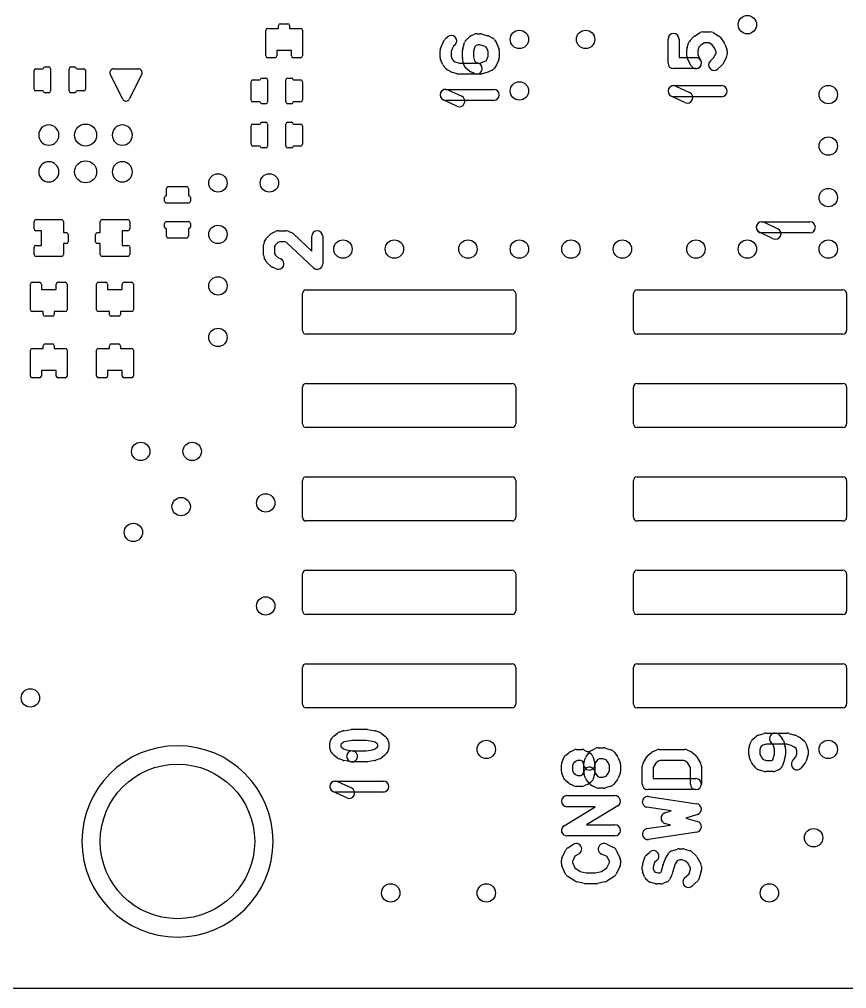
# Model space of a CAD drawing. Extents: x 0 to 45, y 0 to 50.
# Drawn here: x 22.95 to 34.2, y 0 to 13.17 of the extents above; entities that cross this region are included whole.
import ezdxf

# ---------------------------------------------------------------- set-up
doc = ezdxf.new("R2010")
doc.units = 0
for name, color, linetype in [('HOLE_1-6', 7, 'CONTINUOUS'), ('OUTLINE', 7, 'CONTINUOUS'), ('Resist-A', 7, 'CONTINUOUS'), ('Symbol-A', 7, 'CONTINUOUS')]:
    doc.layers.add(name, color=color, linetype=linetype)

msp = doc.modelspace()

# ---------------------------------------------------------------- linework, layer by layer
at = {"layer": 'HOLE_1-6'}
for centre, radius in [((32.85, 13.1), 0.125), ((29.75, 12.9), 0.125), ((30.65, 12.9), 0.125), ((29.75, 12.2), 0.125), ((33.95, 12.15), 0.125), ((33.95, 11.45), 0.125), ((25.65, 10.95), 0.125), ((26.35, 10.95), 0.125), ((33.95, 10.75), 0.125), ((25.65, 10.25), 0.125), ((27.35, 10.05), 0.125), ((28.05, 10.05), 0.125), ((29.05, 10.05), 0.125), ((29.75, 10.05), 0.125), ((30.45, 10.05), 0.125), ((31.15, 10.05), 0.125), ((32.15, 10.05), 0.125), ((32.85, 10.05), 0.125), ((33.95, 10.05), 0.125), ((25.65, 9.55), 0.125), ((25.65, 8.85), 0.125), ((24.6, 7.3), 0.125), ((25.3, 7.3), 0.125), ((26.3, 6.6), 0.125), ((25.15, 6.55), 0.125), ((24.5, 6.2), 0.125), ((26.3, 5.2), 0.125), ((23.1, 3.95), 0.125), ((29.3, 3.25), 0.125), ((33.95, 3.25), 0.125), ((25.1, 2), 1.05), ((33.75, 2.05), 0.125), ((28, 1.3), 0.125), ((29.3, 1.3), 0.125), ((33.15, 1.3), 0.125)]:
    msp.add_circle(centre, radius, dxfattribs=at)
at = {"layer": 'OUTLINE'}
msp.add_line((44, 0), (1, 0), dxfattribs=at)
at = {"layer": 'Resist-A'}
for p, q in [((26.325, 13.05), (26.475, 13.05)), ((26.475, 13.05), (26.475, 13.0875)), ((26.5, 13.1125), (26.6, 13.1125)), ((26.625, 13.0875), (26.625, 13.05)), ((26.625, 13.05), (26.775, 13.05)), ((26.3, 12.675), (26.3, 13.025)), ((26.8, 13.025), (26.8, 12.675)), ((26.425, 12.65), (26.325, 12.65)), ((26.65, 12.75), (26.45, 12.75)), ((26.45, 12.75), (26.45, 12.675)), ((26.65, 12.675), (26.65, 12.75)), ((26.775, 12.65), (26.675, 12.65)), ((23.3, 12.525), (23.35, 12.525)), ((23.65, 12.525), (23.7, 12.525)), ((23.15, 12.225), (23.15, 12.475)), ((23.175, 12.5), (23.275, 12.5)), ((23.375, 12.5), (23.375, 12.2)), ((23.625, 12.2), (23.625, 12.5)), ((23.725, 12.5), (23.825, 12.5)), ((23.85, 12.475), (23.85, 12.225)), ((26.1, 12.075), (26.1, 12.325)), ((26.125, 12.35), (26.225, 12.35)), ((26.25, 12.375), (26.3, 12.375)), ((26.325, 12.35), (26.325, 12.05)), ((26.575, 12.05), (26.575, 12.35)), ((26.6, 12.375), (26.65, 12.375)), ((26.675, 12.35), (26.775, 12.35)), ((26.8, 12.325), (26.8, 12.075)), ((23.275, 12.2), (23.175, 12.2)), ((23.35, 12.175), (23.3, 12.175)), ((23.7, 12.175), (23.65, 12.175)), ((23.825, 12.2), (23.725, 12.2)), ((26.225, 12.05), (26.125, 12.05)), ((26.3, 12.025), (26.25, 12.025)), ((26.65, 12.025), (26.6, 12.025)), ((26.775, 12.05), (26.675, 12.05)), ((26.1, 11.475), (26.1, 11.725)), ((26.125, 11.75), (26.225, 11.75)), ((26.25, 11.775), (26.3, 11.775)), ((26.325, 11.75), (26.325, 11.45)), ((26.575, 11.45), (26.575, 11.75)), ((26.6, 11.775), (26.65, 11.775)), ((26.675, 11.75), (26.775, 11.75)), ((26.8, 11.725), (26.8, 11.475)), ((26.225, 11.45), (26.125, 11.45)), ((26.3, 11.425), (26.25, 11.425)), ((26.65, 11.425), (26.6, 11.425)), ((26.775, 11.45), (26.675, 11.45)), ((24.95, 10.775), (24.95, 10.875)), ((24.975, 10.9), (25.225, 10.9)), ((25.25, 10.875), (25.25, 10.775)), ((24.925, 10.7), (24.925, 10.75)), ((25.25, 10.675), (24.95, 10.675)), ((25.275, 10.75), (25.275, 10.7)), ((23.15, 10.325), (23.15, 10.425)), ((23.175, 10.45), (23.525, 10.45)), ((23.55, 10.425), (23.55, 10.275)), ((24.05, 10.275), (24.05, 10.425)), ((24.075, 10.45), (24.425, 10.45)), ((24.45, 10.425), (24.45, 10.325)), ((24.95, 10.425), (25.25, 10.425)), ((23.25, 10.3), (23.175, 10.3)), ((23.25, 10.1), (23.25, 10.3)), ((23.55, 10.275), (23.5875, 10.275)), ((24.0125, 10.275), (24.05, 10.275)), ((24.425, 10.3), (24.35, 10.3)), ((24.35, 10.3), (24.35, 10.1)), ((24.925, 10.35), (24.925, 10.4)), ((24.95, 10.225), (24.95, 10.325)), ((25.25, 10.325), (25.25, 10.225)), ((25.275, 10.4), (25.275, 10.35)), ((23.6125, 10.25), (23.6125, 10.15)), ((23.9875, 10.15), (23.9875, 10.25)), ((25.225, 10.2), (24.975, 10.2)), ((23.15, 9.975), (23.15, 10.075)), ((23.175, 10.1), (23.25, 10.1)), ((23.5875, 10.125), (23.55, 10.125)), ((23.55, 10.125), (23.55, 9.975)), ((24.05, 10.125), (24.0125, 10.125)), ((24.05, 9.975), (24.05, 10.125)), ((24.35, 10.1), (24.425, 10.1)), ((24.45, 10.075), (24.45, 9.975)), ((23.525, 9.95), (23.175, 9.95)), ((24.425, 9.95), (24.075, 9.95)), ((23.1, 9.225), (23.1, 9.575)), ((23.125, 9.6), (23.225, 9.6)), ((23.25, 9.575), (23.25, 9.5)), ((23.25, 9.5), (23.45, 9.5)), ((23.45, 9.5), (23.45, 9.575)), ((23.475, 9.6), (23.575, 9.6)), ((23.6, 9.575), (23.6, 9.225)), ((24, 9.225), (24, 9.575)), ((24.025, 9.6), (24.125, 9.6)), ((24.15, 9.575), (24.15, 9.5)), ((24.15, 9.5), (24.35, 9.5)), ((24.35, 9.5), (24.35, 9.575)), ((24.375, 9.6), (24.475, 9.6)), ((24.5, 9.575), (24.5, 9.225)), ((26.85, 9.495), (29.65, 9.495)), ((31.35, 9.495), (34.15, 9.495)), ((26.8, 8.945), (26.8, 9.445)), ((29.7, 9.445), (29.7, 8.945)), ((31.3, 8.945), (31.3, 9.445)), ((34.2, 9.445), (34.2, 8.945)), ((23.275, 9.2), (23.125, 9.2)), ((23.275, 9.1625), (23.275, 9.2)), ((23.4, 9.1375), (23.3, 9.1375)), ((23.575, 9.2), (23.425, 9.2)), ((23.425, 9.2), (23.425, 9.1625)), ((24.175, 9.2), (24.025, 9.2)), ((24.175, 9.1625), (24.175, 9.2)), ((24.3, 9.1375), (24.2, 9.1375)), ((24.475, 9.2), (24.325, 9.2)), ((24.325, 9.2), (24.325, 9.1625)), ((29.65, 8.895), (26.85, 8.895)), ((34.15, 8.895), (31.35, 8.895)), ((23.125, 8.7), (23.275, 8.7)), ((23.275, 8.7), (23.275, 8.7375)), ((23.3, 8.7625), (23.4, 8.7625)), ((23.425, 8.7375), (23.425, 8.7)), ((23.425, 8.7), (23.575, 8.7)), ((24.025, 8.7), (24.175, 8.7)), ((24.175, 8.7), (24.175, 8.7375)), ((24.2, 8.7625), (24.3, 8.7625)), ((24.325, 8.7375), (24.325, 8.7)), ((24.325, 8.7), (24.475, 8.7)), ((23.1, 8.325), (23.1, 8.675)), ((23.6, 8.675), (23.6, 8.325)), ((24, 8.325), (24, 8.675)), ((24.5, 8.675), (24.5, 8.325)), ((23.225, 8.3), (23.125, 8.3)), ((23.45, 8.4), (23.25, 8.4)), ((23.25, 8.4), (23.25, 8.325)), ((23.45, 8.325), (23.45, 8.4)), ((23.575, 8.3), (23.475, 8.3)), ((24.125, 8.3), (24.025, 8.3)), ((24.35, 8.4), (24.15, 8.4)), ((24.15, 8.4), (24.15, 8.325)), ((24.35, 8.325), (24.35, 8.4)), ((24.475, 8.3), (24.375, 8.3)), ((26.8, 7.675), (26.8, 8.175)), ((26.85, 8.225), (29.65, 8.225)), ((29.7, 8.175), (29.7, 7.675)), ((31.3, 7.675), (31.3, 8.175)), ((31.35, 8.225), (34.15, 8.225)), ((34.2, 8.175), (34.2, 7.675)), ((29.65, 7.625), (26.85, 7.625)), ((34.15, 7.625), (31.35, 7.625)), ((26.8, 6.405), (26.8, 6.905)), ((26.85, 6.955), (29.65, 6.955)), ((29.7, 6.905), (29.7, 6.405)), ((31.3, 6.405), (31.3, 6.905)), ((31.35, 6.955), (34.15, 6.955)), ((34.2, 6.905), (34.2, 6.405)), ((29.65, 6.355), (26.85, 6.355)), ((34.15, 6.355), (31.35, 6.355)), ((26.85, 5.685), (29.65, 5.685)), ((31.35, 5.685), (34.15, 5.685)), ((26.8, 5.135), (26.8, 5.635)), ((29.7, 5.635), (29.7, 5.135)), ((31.3, 5.135), (31.3, 5.635)), ((34.2, 5.635), (34.2, 5.135)), ((29.65, 5.085), (26.85, 5.085)), ((34.15, 5.085), (31.35, 5.085)), ((26.8, 3.865), (26.8, 4.365)), ((26.85, 4.415), (29.65, 4.415)), ((29.7, 4.365), (29.7, 3.865)), ((31.3, 3.865), (31.3, 4.365)), ((31.35, 4.415), (34.15, 4.415)), ((34.2, 4.365), (34.2, 3.865)), ((29.65, 3.815), (26.85, 3.815)), ((34.15, 3.815), (31.35, 3.815))]:
    msp.add_line(p, q, dxfattribs=at)
for centre in [(23.85, 11.6), (23.85, 11.1)]:
    msp.add_circle(centre, 0.15, dxfattribs=at)
for centre, radius, start, end in [((26.325, 13.025), 0.025, 90, 180), ((26.5, 13.0875), 0.025, 90, 180), ((26.6, 13.0875), 0.025, 0, 90), ((26.775, 13.025), 0.025, 0, 90), ((26.325, 12.675), 0.025, 180, -90), ((26.425, 12.675), 0.025, -90, 0), ((26.675, 12.675), 0.025, 180, -90), ((26.775, 12.675), 0.025, -90, 0), ((23.3, 12.5), 0.025, 90, 180), ((23.35, 12.5), 0.025, 0, 90), ((23.65, 12.5), 0.025, 90, 180), ((23.7, 12.5), 0.025, 0, 90), ((23.175, 12.475), 0.025, 90, 180), ((23.825, 12.475), 0.025, 0, 90), ((26.125, 12.325), 0.025, 90, 180), ((26.25, 12.35), 0.025, 90, 180), ((26.3, 12.35), 0.025, 0, 90), ((26.6, 12.35), 0.025, 90, 180), ((26.65, 12.35), 0.025, 0, 90), ((26.775, 12.325), 0.025, 0, 90), ((23.175, 12.225), 0.025, 180, -90), ((23.3, 12.2), 0.025, 180, -90), ((23.35, 12.2), 0.025, -90, 0), ((23.65, 12.2), 0.025, 180, -90), ((23.7, 12.2), 0.025, -90, 0), ((23.825, 12.225), 0.025, -90, 0), ((26.125, 12.075), 0.025, 180, -90), ((26.25, 12.05), 0.025, 180, -90), ((26.3, 12.05), 0.025, -90, 0), ((26.6, 12.05), 0.025, 180, -90), ((26.65, 12.05), 0.025, -90, 0), ((26.775, 12.075), 0.025, -90, 0), ((23.35, 11.6), 0.1375, 0, 180), ((24.35, 11.6), 0.1375, 90, -90), ((24.35, 11.6), 0.1375, -90, 90), ((26.125, 11.725), 0.025, 90, 180), ((26.25, 11.75), 0.025, 90, 180), ((26.3, 11.75), 0.025, 0, 90), ((26.6, 11.75), 0.025, 90, 180), ((26.65, 11.75), 0.025, 0, 90), ((26.775, 11.725), 0.025, 0, 90), ((23.35, 11.6), 0.1375, 180, 0), ((26.125, 11.475), 0.025, 180, -90), ((26.775, 11.475), 0.025, -90, 0), ((26.25, 11.45), 0.025, 180, -90), ((26.3, 11.45), 0.025, -90, 0), ((26.6, 11.45), 0.025, 180, -90), ((26.65, 11.45), 0.025, -90, 0), ((23.35, 11.1), 0.1375, 90, -90), ((23.35, 11.1), 0.1375, -90, 90), ((24.35, 11.1), 0.1375, 0, 180), ((24.35, 11.1), 0.1375, 180, 0), ((24.975, 10.875), 0.025, 90, 180), ((25.225, 10.875), 0.025, 0, 90), ((24.95, 10.75), 0.025, 90, 180), ((24.95, 10.7), 0.025, 180, -90), ((25.25, 10.75), 0.025, 0, 90), ((25.25, 10.7), 0.025, -90, 0), ((23.175, 10.425), 0.025, 90, 180), ((23.525, 10.425), 0.025, 0, 90), ((24.075, 10.425), 0.025, 90, 180), ((24.425, 10.425), 0.025, 0, 90), ((24.95, 10.4), 0.025, 90, 180), ((25.25, 10.4), 0.025, 0, 90), ((23.175, 10.325), 0.025, 180, -90), ((23.5875, 10.25), 0.025, 0, 90), ((24.0125, 10.25), 0.025, 90, 180), ((24.425, 10.325), 0.025, -90, 0), ((24.95, 10.35), 0.025, 180, -90), ((25.25, 10.35), 0.025, -90, 0), ((23.5875, 10.15), 0.025, -90, 0), ((24.0125, 10.15), 0.025, 180, -90), ((24.975, 10.225), 0.025, 180, -90), ((25.225, 10.225), 0.025, -90, 0), ((23.175, 10.075), 0.025, 90, 180), ((24.425, 10.075), 0.025, 0, 90), ((23.175, 9.975), 0.025, 180, -90), ((23.525, 9.975), 0.025, -90, 0), ((24.075, 9.975), 0.025, 180, -90), ((24.425, 9.975), 0.025, -90, 0), ((23.125, 9.575), 0.025, 90, 180), ((23.225, 9.575), 0.025, 0, 90), ((23.475, 9.575), 0.025, 90, 180), ((23.575, 9.575), 0.025, 0, 90), ((24.025, 9.575), 0.025, 90, 180), ((24.125, 9.575), 0.025, 0, 90), ((24.375, 9.575), 0.025, 90, 180), ((24.475, 9.575), 0.025, 0, 90), ((26.85, 9.445), 0.05, 90, 180), ((29.65, 9.445), 0.05, 0, 90), ((31.35, 9.445), 0.05, 90, 180), ((34.15, 9.445), 0.05, 0, 90), ((23.125, 9.225), 0.025, 180, -90), ((23.575, 9.225), 0.025, -90, 0), ((24.025, 9.225), 0.025, 180, -90), ((24.475, 9.225), 0.025, -90, 0), ((23.3, 9.1625), 0.025, 180, -90), ((23.4, 9.1625), 0.025, -90, 0), ((24.2, 9.1625), 0.025, 180, -90), ((24.3, 9.1625), 0.025, -90, 0), ((26.85, 8.945), 0.05, 180, -90), ((29.65, 8.945), 0.05, -90, 0), ((31.35, 8.945), 0.05, 180, -90), ((34.15, 8.945), 0.05, -90, 0), ((23.125, 8.675), 0.025, 90, 180), ((23.3, 8.7375), 0.025, 90, 180), ((23.4, 8.7375), 0.025, 0, 90), ((23.575, 8.675), 0.025, 0, 90), ((24.025, 8.675), 0.025, 90, 180), ((24.2, 8.7375), 0.025, 90, 180), ((24.3, 8.7375), 0.025, 0, 90), ((24.475, 8.675), 0.025, 0, 90), ((23.125, 8.325), 0.025, 180, -90), ((23.225, 8.325), 0.025, -90, 0), ((23.475, 8.325), 0.025, 180, -90), ((23.575, 8.325), 0.025, -90, 0), ((24.025, 8.325), 0.025, 180, -90), ((24.125, 8.325), 0.025, -90, 0), ((24.375, 8.325), 0.025, 180, -90), ((24.475, 8.325), 0.025, -90, 0), ((26.85, 8.175), 0.05, 90, 180), ((29.65, 8.175), 0.05, 0, 90), ((31.35, 8.175), 0.05, 90, 180), ((34.15, 8.175), 0.05, 0, 90), ((26.85, 7.675), 0.05, 180, -90), ((29.65, 7.675), 0.05, -90, 0), ((31.35, 7.675), 0.05, 180, -90), ((34.15, 7.675), 0.05, -90, 0), ((26.85, 6.905), 0.05, 90, 180), ((29.65, 6.905), 0.05, 0, 90), ((31.35, 6.905), 0.05, 90, 180), ((34.15, 6.905), 0.05, 0, 90), ((26.85, 6.405), 0.05, 180, -90), ((29.65, 6.405), 0.05, -90, 0), ((31.35, 6.405), 0.05, 180, -90), ((34.15, 6.405), 0.05, -90, 0), ((26.85, 5.635), 0.05, 90, 180), ((29.65, 5.635), 0.05, 0, 90), ((31.35, 5.635), 0.05, 90, 180), ((34.15, 5.635), 0.05, 0, 90), ((26.85, 5.135), 0.05, 180, -90), ((29.65, 5.135), 0.05, -90, 0), ((31.35, 5.135), 0.05, 180, -90), ((34.15, 5.135), 0.05, -90, 0), ((26.85, 4.365), 0.05, 90, 180), ((29.65, 4.365), 0.05, 0, 90), ((31.35, 4.365), 0.05, 90, 180), ((34.15, 4.365), 0.05, 0, 90), ((26.85, 3.865), 0.05, 180, -90), ((29.65, 3.865), 0.05, -90, 0), ((31.35, 3.865), 0.05, 180, -90), ((34.15, 3.865), 0.05, -90, 0), ((25.1, 2), 1.3, 90, -90), ((25.1, 2), 1.3, -90, 90)]:
    msp.add_arc(centre, radius, start, end, dxfattribs=at)
at = {"layer": 'Symbol-A'}
for p, q in [((28.74646, 12.90981), (28.77193, 12.93318)), ((29.02532, 12.89101), (29.06777, 12.93192)), ((29.08852, 12.94608), (29.13946, 12.96946)), ((29.17075, 12.9763), (29.2217, 12.9763)), ((29.24364, 12.97302), (29.32005, 12.94964)), ((29.32938, 12.94609), (29.38033, 12.92272)), ((32.07089, 12.88484), (32.11334, 12.93159)), ((32.12973, 12.94515), (32.20614, 12.9919)), ((32.24528, 13.00292), (32.34717, 13.00292)), ((32.38631, 12.9919), (32.46272, 12.94515)), ((32.48426, 12.92525), (32.53521, 12.85512)), ((28.6765, 12.77697), (28.70197, 12.84126)), ((28.70803, 12.85328), (28.7335, 12.89419)), ((28.83894, 12.77974), (28.82123, 12.73503)), ((28.85542, 12.80621), (28.83894, 12.77974)), ((28.87335, 12.82266), (28.85542, 12.80621)), ((28.97987, 12.77028), (29.00534, 12.85794)), ((29.1438, 12.79688), (29.12689, 12.73867)), ((29.16268, 12.81507), (29.1438, 12.79688)), ((29.18714, 12.8263), (29.16268, 12.81507)), ((29.21048, 12.8263), (29.18714, 12.8263)), ((29.27139, 12.80766), (29.21048, 12.8263)), ((29.2973, 12.79578), (29.27139, 12.80766)), ((29.30729, 12.77974), (29.2973, 12.79578)), ((29.325, 12.73503), (29.30729, 12.77974)), ((29.41273, 12.89419), (29.4382, 12.85328)), ((29.44426, 12.84126), (29.46973, 12.77697)), ((31.77123, 12.57727), (31.77123, 12.90455)), ((31.92123, 12.90455), (31.92123, 12.65227)), ((32.03045, 12.7899), (32.05593, 12.86003)), ((32.19187, 12.79493), (32.17594, 12.75109)), ((32.21717, 12.8228), (32.19187, 12.79493)), ((32.2664, 12.85292), (32.21717, 12.8228)), ((32.32605, 12.85292), (32.2664, 12.85292)), ((32.37169, 12.825), (32.32605, 12.85292)), ((32.40764, 12.77551), (32.37169, 12.825)), ((32.54502, 12.83664), (32.57049, 12.76651)), ((28.67123, 12.65584), (28.67123, 12.74935)), ((28.82123, 12.73503), (28.82123, 12.67016)), ((28.82123, 12.67016), (28.83703, 12.63028)), ((28.97689, 12.65584), (28.97689, 12.74935)), ((29.12689, 12.73867), (29.12689, 12.66304)), ((29.12689, 12.66304), (29.13727, 12.60944)), ((29.30729, 12.62547), (29.325, 12.67016)), ((29.325, 12.67016), (29.325, 12.73503)), ((29.475, 12.74935), (29.475, 12.65584)), ((31.92123, 12.65227), (32.15189, 12.65227)), ((32.02594, 12.67078), (32.02594, 12.76429)), ((32.17594, 12.75109), (32.17594, 12.68989)), ((32.17594, 12.68989), (32.21775, 12.61315)), ((32.3474, 12.60916), (32.38916, 12.64748)), ((32.38916, 12.64748), (32.425, 12.71326)), ((32.425, 12.72771), (32.40764, 12.77551)), ((32.425, 12.71326), (32.425, 12.72771)), ((32.56586, 12.65828), (32.51492, 12.56477)), ((32.575, 12.74091), (32.575, 12.69416)), ((28.70197, 12.56393), (28.6765, 12.62821)), ((28.74795, 12.50275), (28.71399, 12.54366)), ((28.83703, 12.63028), (28.85429, 12.60949)), ((28.85429, 12.60949), (28.87748, 12.59672)), ((28.87748, 12.59672), (28.93574, 12.5789)), ((28.93574, 12.5789), (29.21049, 12.5789)), ((28.99524, 12.55392), (28.97826, 12.64158)), ((29.13727, 12.60944), (29.15953, 12.59156)), ((29.15953, 12.59156), (29.20202, 12.57207)), ((29.21049, 12.5789), (29.27138, 12.59753)), ((29.27138, 12.59753), (29.2973, 12.60942)), ((29.2973, 12.60942), (29.30729, 12.62547)), ((29.4382, 12.55192), (29.41273, 12.51101)), ((29.46973, 12.62821), (29.44426, 12.56393)), ((32.08603, 12.54139), (32.03508, 12.6349)), ((32.49977, 12.54539), (32.44882, 12.49864)), ((24.35528, 12.08944), (24.18618, 12.42764)), ((24.2309, 12.5), (24.5691, 12.5)), ((24.61382, 12.42764), (24.44472, 12.08944)), ((28.81193, 12.46158), (28.76948, 12.48496)), ((28.9026, 12.43218), (28.82618, 12.45555)), ((29.2217, 12.4289), (28.92453, 12.4289)), ((29.07285, 12.46879), (29.02191, 12.5097)), ((29.13948, 12.43573), (29.08854, 12.4591)), ((29.32005, 12.45555), (29.24364, 12.43218)), ((29.38034, 12.48248), (29.32939, 12.4591)), ((32.15189, 12.50227), (31.84623, 12.50227)), ((31.84623, 12.2711), (32.5, 12.2711)), ((31.87809, 12.264), (32.06488, 12.17634)), ((28.74623, 12.2211), (29.4, 12.2211)), ((28.77809, 12.214), (28.96488, 12.12634)), ((32.00116, 12.04054), (31.81437, 12.1282)), ((32.5, 12.1211), (31.84623, 12.1211)), ((28.90116, 11.99054), (28.71437, 12.0782)), ((29.4, 12.0711), (28.74623, 12.0711)), ((33.04623, 10.4211), (33.7, 10.4211)), ((33.07809, 10.414), (33.26488, 10.32634)), ((26.39135, 10.26881), (26.44229, 10.29219)), ((26.47358, 10.29903), (26.57547, 10.29903)), ((26.60675, 10.2922), (26.6577, 10.26882)), ((33.20116, 10.19054), (33.01437, 10.2782)), ((26.28037, 10.14302), (26.30584, 10.18978)), ((26.32099, 10.20916), (26.37193, 10.25591)), ((26.48997, 10.14903), (26.46465, 10.13741)), ((26.55908, 10.14903), (26.48997, 10.14903)), ((26.58402, 10.13759), (26.55908, 10.14903)), ((26.67775, 10.25533), (26.925, 10.02326)), ((26.925, 10.02326), (26.925, 10.22403)), ((27.075, 10.22403), (27.075, 9.85)), ((33.7, 10.2711), (33.04623, 10.2711)), ((26.27123, 9.96688), (26.27123, 10.10714)), ((26.4316, 10.10707), (26.42123, 10.08804)), ((26.42123, 10.08804), (26.42123, 9.98598)), ((26.46465, 10.13741), (26.4316, 10.10707)), ((26.94867, 9.79532), (26.58402, 10.13759)), ((26.30584, 9.88425), (26.28037, 9.931)), ((26.42123, 9.98598), (26.4316, 9.96696)), ((26.4316, 9.96696), (26.46465, 9.93662)), ((26.46465, 9.93662), (26.50487, 9.91816)), ((26.37193, 9.81812), (26.32099, 9.86487)), ((26.44229, 9.78184), (26.39135, 9.80522)), ((27.22474, 3.43121), (27.27568, 3.47212)), ((27.29823, 3.48456), (27.34917, 3.50209)), ((27.36086, 3.50508), (27.46275, 3.52261)), ((27.47547, 3.5237), (27.67075, 3.5237)), ((27.68347, 3.52261), (27.78536, 3.50508)), ((27.79705, 3.50209), (27.84799, 3.48456)), ((27.87054, 3.47212), (27.92149, 3.43121)), ((32.92474, 3.3916), (32.97568, 3.43251)), ((33.00071, 3.44575), (33.07713, 3.46912)), ((33.09906, 3.4724), (33.39623, 3.4724)), ((33.28195, 3.44782), (33.3244, 3.40107)), ((33.41817, 3.46912), (33.49458, 3.44575)), ((33.50393, 3.44219), (33.55487, 3.41881)), ((27.17123, 3.26753), (27.17123, 3.33766)), ((27.18555, 3.38173), (27.21102, 3.4168)), ((27.32649, 3.32054), (27.32123, 3.3133)), ((27.32123, 3.3133), (27.32123, 3.2919)), ((27.35941, 3.34698), (27.32649, 3.32054)), ((27.39226, 3.35828), (27.35941, 3.34698)), ((27.48187, 3.3737), (27.39226, 3.35828)), ((27.66435, 3.3737), (27.48187, 3.3737)), ((27.75396, 3.35828), (27.66435, 3.3737)), ((27.78682, 3.34698), (27.75396, 3.35828)), ((27.81974, 3.32053), (27.78682, 3.34698)), ((27.825, 3.3133), (27.81974, 3.32053)), ((27.825, 3.2919), (27.825, 3.3133)), ((27.93521, 3.4168), (27.96068, 3.38173)), ((27.975, 3.33766), (27.975, 3.26753)), ((32.87574, 3.28859), (32.90121, 3.35872)), ((33.05836, 3.30653), (33.03503, 3.28779)), ((33.11027, 3.3224), (33.05836, 3.30653)), ((33.38502, 3.3224), (33.11027, 3.3224)), ((33.20169, 3.31307), (33.17089, 3.34698)), ((33.21934, 3.25231), (33.20169, 3.31307)), ((33.34089, 3.37158), (33.36636, 3.28392)), ((33.44591, 3.30378), (33.38502, 3.3224)), ((33.48386, 3.28636), (33.44591, 3.30378)), ((33.57054, 3.40913), (33.62149, 3.36822)), ((33.64426, 3.33736), (33.66973, 3.27307)), ((27.21102, 3.18839), (27.18555, 3.22345)), ((27.27568, 3.13308), (27.22474, 3.17399)), ((27.32123, 3.2919), (27.32648, 3.28467)), ((27.32648, 3.28467), (27.35941, 3.25822)), ((27.35941, 3.25822), (27.39227, 3.24692)), ((27.39227, 3.24692), (27.48819, 3.2304)), ((27.47547, 3.23149), (27.66434, 3.23149)), ((27.66434, 3.23149), (27.75395, 3.24692)), ((27.75395, 3.24692), (27.78682, 3.25822)), ((27.78682, 3.25822), (27.81975, 3.28467)), ((27.81975, 3.28467), (27.825, 3.2919)), ((27.92149, 3.17399), (27.87054, 3.13308)), ((27.96068, 3.22345), (27.93521, 3.18839)), ((30.37474, 3.16822), (30.42568, 3.20913)), ((30.44135, 3.21881), (30.49229, 3.24219)), ((30.52358, 3.24903), (30.6, 3.24903)), ((30.63129, 3.24219), (30.68223, 3.21881)), ((30.66009, 3.15632), (30.71103, 3.22061)), ((30.69345, 3.21244), (30.71893, 3.19491)), ((30.73854, 3.2422), (30.78948, 3.26557)), ((30.82075, 3.2724), (30.89717, 3.2724)), ((30.91911, 3.26912), (30.99552, 3.24575)), ((31.03236, 3.22061), (31.08331, 3.15632)), ((31.50021, 3.17082), (31.55115, 3.21173)), ((31.56684, 3.22142), (31.61779, 3.24479)), ((31.64906, 3.25162), (31.99717, 3.25162)), ((32.02844, 3.24479), (32.07938, 3.22142)), ((32.09507, 3.21173), (32.14602, 3.17082)), ((32.87123, 3.17532), (32.87123, 3.26299)), ((33.03503, 3.28779), (33.02123, 3.24979)), ((33.02123, 3.24979), (33.02123, 3.18964)), ((33.02123, 3.18964), (33.03735, 3.14895)), ((33.19801, 3.11257), (33.21934, 3.186)), ((33.21934, 3.186), (33.21934, 3.25231)), ((33.36934, 3.26299), (33.36934, 3.17532)), ((33.51211, 3.26368), (33.48386, 3.28636)), ((33.50888, 3.14895), (33.525, 3.18964)), ((33.525, 3.23113), (33.51211, 3.26368)), ((33.525, 3.18964), (33.525, 3.23113)), ((33.675, 3.24545), (33.675, 3.17532)), ((27.34917, 3.10311), (27.29823, 3.12064)), ((27.46275, 3.08258), (27.36086, 3.10012)), ((27.67075, 3.08149), (27.47547, 3.08149)), ((27.78536, 3.10012), (27.68347, 3.08258)), ((27.84799, 3.12064), (27.79705, 3.10311)), ((30.32123, 2.95195), (30.32123, 3.04545)), ((30.3265, 3.07307), (30.35197, 3.13736)), ((30.48412, 3.06368), (30.47123, 3.03113)), ((30.47123, 3.03113), (30.47123, 2.96627)), ((30.51236, 3.08636), (30.48412, 3.06368)), ((30.53997, 3.09903), (30.51236, 3.08636)), ((30.58361, 3.09903), (30.53997, 3.09903)), ((30.61377, 3.08519), (30.58361, 3.09903)), ((30.62987, 3.02453), (30.61186, 3.0865)), ((30.61186, 3.0865), (30.61377, 3.08519)), ((30.62689, 2.94762), (30.62689, 3.06299)), ((30.6314, 3.08859), (30.64838, 3.13534)), ((30.74844, 3.15404), (30.77391, 3.06637)), ((30.78521, 3.0727), (30.77689, 3.04979)), ((30.77689, 3.04979), (30.77689, 2.93442)), ((30.81743, 3.11336), (30.78521, 3.0727)), ((30.83713, 3.1224), (30.81743, 3.11336)), ((30.88596, 3.1224), (30.83713, 3.1224)), ((30.92931, 3.10914), (30.88596, 3.1224)), ((30.95888, 3.07183), (30.92931, 3.10914)), ((30.975, 3.03113), (30.95888, 3.07183)), ((30.975, 2.96627), (30.975, 3.03113)), ((31.09426, 3.13736), (31.11973, 3.07307)), ((31.125, 3.04545), (31.125, 2.95195)), ((31.43138, 3.06236), (31.48232, 3.15002)), ((31.60501, 3.0626), (31.57123, 3.00447)), ((31.63783, 3.08895), (31.60501, 3.0626)), ((31.66544, 3.10162), (31.63783, 3.08895)), ((31.98079, 3.10162), (31.66544, 3.10162)), ((32.00839, 3.08895), (31.98079, 3.10162)), ((32.04122, 3.06259), (32.00839, 3.08895)), ((32.075, 3.00447), (32.04122, 3.06259)), ((32.16391, 3.15002), (32.21485, 3.06236)), ((32.90197, 3.08341), (32.8765, 3.14769)), ((32.96386, 3.00017), (32.91292, 3.06446)), ((33.03735, 3.14895), (33.06691, 3.11164)), ((33.06691, 3.11164), (33.11027, 3.09838)), ((33.11027, 3.09838), (33.18456, 3.09838)), ((33.18456, 3.09838), (33.19389, 3.10266)), ((33.19389, 3.10266), (33.19801, 3.11257)), ((33.33814, 3.05891), (33.32116, 3.018)), ((33.36636, 3.15439), (33.34089, 3.06673)), ((33.4648, 3.09333), (33.50888, 3.14895)), ((33.63331, 3.06446), (33.58236, 3.00017)), ((33.66973, 3.14769), (33.64426, 3.08341)), ((30.35197, 2.86004), (30.3265, 2.92433)), ((30.47123, 2.96627), (30.48412, 2.93372)), ((30.48412, 2.93372), (30.51236, 2.91104)), ((30.51236, 2.91104), (30.53996, 2.89838)), ((30.53996, 2.89838), (30.58362, 2.89838)), ((30.58362, 2.89838), (30.61376, 2.91221)), ((30.61376, 2.91221), (30.61412, 2.91246)), ((30.61412, 2.91246), (30.62689, 2.94762)), ((30.64837, 2.86206), (30.63139, 2.90882)), ((30.77238, 2.90882), (30.74691, 2.83869)), ((30.77239, 2.96002), (30.78521, 2.9247)), ((30.78521, 2.9247), (30.81743, 2.88405)), ((30.92931, 2.88827), (30.95888, 2.92557)), ((30.95888, 2.92557), (30.975, 2.96627)), ((31.11973, 2.92433), (31.09426, 2.86004)), ((31.42123, 2.77922), (31.42123, 3.02468)), ((31.57123, 3.00447), (31.57123, 2.85422)), ((32.075, 2.77922), (32.075, 3.00447)), ((32.225, 3.02468), (32.225, 2.77922)), ((33.07713, 2.95166), (33.00071, 2.97503)), ((33.20094, 2.94838), (33.09906, 2.94838)), ((33.28316, 2.97858), (33.23221, 2.95521)), ((27.24623, 2.8211), (27.9, 2.8211)), ((27.27809, 2.814), (27.46488, 2.72634)), ((30.42568, 2.78827), (30.37474, 2.82918)), ((30.49231, 2.75521), (30.44137, 2.77858)), ((30.68221, 2.77858), (30.63127, 2.75521)), ((30.71103, 2.7768), (30.66009, 2.84108)), ((30.71895, 2.80251), (30.69347, 2.78497)), ((30.81743, 2.88405), (30.83714, 2.875)), ((30.83714, 2.875), (30.88595, 2.875)), ((30.88595, 2.875), (30.92931, 2.88827)), ((31.08331, 2.84107), (31.03236, 2.77679)), ((31.57123, 2.85422), (32.15, 2.85422)), ((27.40116, 2.59054), (27.21437, 2.6782)), ((27.9, 2.6711), (27.24623, 2.6711)), ((30.6, 2.74838), (30.52358, 2.74838)), ((30.78946, 2.73184), (30.73852, 2.75522)), ((30.89717, 2.725), (30.82075, 2.725)), ((30.99552, 2.75166), (30.91911, 2.72828)), ((32.15, 2.70422), (31.49623, 2.70422)), ((30.39623, 2.6224), (31.05, 2.6224)), ((31.5075, 2.61246), (32.16127, 2.51311)), ((30.35727, 2.21409), (30.78223, 2.4724)), ((30.78223, 2.4724), (30.39623, 2.4724)), ((31.08896, 2.48331), (30.664, 2.225)), ((31.81415, 2.41414), (31.48496, 2.46416)), ((31.72889, 2.38792), (31.81415, 2.41414)), ((31.80379, 2.2226), (31.72986, 2.24425)), ((32.17205, 2.36727), (32.01178, 2.31798)), ((32.01178, 2.31798), (32.17108, 2.27133)), ((30.664, 2.225), (31.05, 2.225)), ((31.48496, 2.17415), (31.80379, 2.2226)), ((32.16127, 2.1252), (31.5075, 2.02585)), ((31.05, 2.075), (30.39623, 2.075)), ((30.32873, 1.77814), (30.37967, 1.88334)), ((30.40803, 1.91463), (30.48444, 1.96138)), ((30.92845, 1.96557), (31.03034, 1.91882)), ((31.06656, 1.88334), (31.1175, 1.77814)), ((31.47099, 1.80916), (31.52193, 1.85591)), ((31.8224, 1.87237), (31.89881, 1.89575)), ((31.92075, 1.89903), (31.9717, 1.89903)), ((31.99364, 1.89575), (32.07005, 1.87237)), ((32.09882, 1.85591), (32.14977, 1.80916)), ((30.32123, 1.6987), (30.32123, 1.74545)), ((30.50508, 1.79816), (30.47123, 1.72825)), ((30.47123, 1.72825), (30.47123, 1.71508)), ((30.47123, 1.71508), (30.50604, 1.6392)), ((30.56272, 1.83342), (30.50508, 1.79816)), ((30.9433, 1.79372), (30.86589, 1.82923)), ((30.94019, 1.6392), (30.975, 1.71508)), ((30.975, 1.72825), (30.9433, 1.79372)), ((30.975, 1.71508), (30.975, 1.72825)), ((31.125, 1.74545), (31.125, 1.6987)), ((31.42387, 1.6801), (31.44934, 1.77361)), ((31.58837, 1.71329), (31.57123, 1.65036)), ((31.62335, 1.74539), (31.58837, 1.71329)), ((31.70593, 1.68599), (31.7314, 1.75612)), ((31.73773, 1.76936), (31.78018, 1.83949)), ((31.89367, 1.73731), (31.86987, 1.69799)), ((31.93197, 1.74903), (31.89367, 1.73731)), ((31.96048, 1.74903), (31.93197, 1.74903)), ((32.00992, 1.7339), (31.96048, 1.74903)), ((32.03916, 1.70707), (32.00992, 1.7339)), ((32.16492, 1.78978), (32.21586, 1.69627)), ((30.379, 1.55639), (30.32806, 1.66743)), ((30.50604, 1.6392), (30.57828, 1.59362)), ((30.57828, 1.59362), (30.65944, 1.575)), ((30.78679, 1.575), (30.86795, 1.59362)), ((30.86795, 1.59362), (30.94019, 1.6392)), ((31.11817, 1.66743), (31.06723, 1.55639)), ((31.42123, 1.61364), (31.42123, 1.66039)), ((31.45121, 1.51791), (31.42574, 1.58804)), ((31.57123, 1.65036), (31.57123, 1.62684)), ((31.57123, 1.62684), (31.58593, 1.58636)), ((31.58593, 1.58636), (31.58537, 1.58687)), ((31.58537, 1.58687), (31.6348, 1.57175)), ((31.67153, 1.5779), (31.68088, 1.59506)), ((31.68088, 1.59506), (31.70406, 1.68011)), ((31.84797, 1.63769), (31.8233, 1.54716)), ((31.86987, 1.69799), (31.84797, 1.63769)), ((32.075, 1.64129), (32.03916, 1.70707)), ((32.05786, 1.56074), (32.075, 1.62367)), ((32.075, 1.62367), (32.075, 1.64129)), ((32.22236, 1.59393), (32.19689, 1.50042)), ((32.225, 1.66039), (32.225, 1.61364)), ((30.50904, 1.45995), (30.40715, 1.52423)), ((30.63416, 1.4269), (30.53228, 1.45028)), ((30.65944, 1.575), (30.78679, 1.575)), ((30.91394, 1.45028), (30.81205, 1.4269)), ((31.03908, 1.52423), (30.93719, 1.45995)), ((31.49645, 1.46488), (31.47098, 1.48826)), ((31.6348, 1.57175), (31.65814, 1.57175)), ((31.65814, 1.57175), (31.67153, 1.5779)), ((31.75676, 1.45197), (31.70582, 1.42859)), ((31.8168, 1.531), (31.79133, 1.48425)), ((31.9974, 1.50526), (32.05786, 1.56074)), ((32.17524, 1.46487), (32.09882, 1.39474)), ((30.79528, 1.425), (30.65094, 1.425)), ((31.60164, 1.42503), (31.52523, 1.44841)), ((31.67453, 1.42175), (31.62358, 1.42175))]:
    msp.add_line(p, q, dxfattribs=at)
for centre, radius, start, end in [((28.79717, 12.85455), 0.075, 132.54142, 148.094218), ((28.82264, 12.87792), 0.075, -47.45858, 132.537939), ((29.11981, 12.87792), 0.075, 114.658289, 133.941089), ((29.17075, 12.9013), 0.075, 90, 114.658289), ((29.2217, 12.9013), 0.075, 72.990506, 90), ((29.29811, 12.87792), 0.075, 65.358784, 72.990506), ((29.34906, 12.85455), 0.075, 31.905782, 65.358784), ((31.84623, 12.90455), 0.075, 0, 180), ((32.16887, 12.88117), 0.075, 121.456363, 137.75988), ((32.24528, 12.92792), 0.075, 90, 121.459584), ((32.34717, 12.92792), 0.075, 58.543637, 90), ((32.42358, 12.88117), 0.075, 35.995921, 58.540416), ((28.74623, 12.74935), 0.075, 158.391519, 180), ((28.7717, 12.81364), 0.075, 148.094218, 158.391519), ((29.07736, 12.83701), 0.075, 133.941089, 163.795411), ((29.37453, 12.81364), 0.075, 21.608481, 31.905782), ((29.4, 12.74935), 0.075, 0, 21.608481), ((32.10094, 12.76429), 0.075, 160.033211, 180), ((32.12642, 12.83442), 0.075, 137.761253, 160.032639), ((32.47453, 12.81104), 0.075, 19.959608, 35.998702), ((28.74623, 12.65584), 0.075, 180, -158.384417), ((29.05189, 12.74935), 0.075, 163.795411, 180), ((29.05189, 12.65584), 0.075, 180, -169.039163), ((29.4, 12.65584), 0.075, -21.615583, 0), ((32.10094, 12.67078), 0.075, 180, -151.415734), ((32.15189, 12.57727), 0.075, -90, 90), ((32.5, 12.69416), 0.075, -28.581194, 0), ((32.5, 12.74091), 0.075, 0, 19.960144), ((28.7717, 12.59156), 0.075, -158.384417, -140.306915), ((29.06887, 12.56818), 0.075, -169.039163, -128.764798), ((29.17075, 12.5039), 0.075, -114.641216, 65.355525), ((29.37453, 12.59156), 0.075, -31.905782, -21.615583), ((31.84623, 12.57727), 0.075, 180, -90), ((32.15189, 12.57727), 0.075, -151.418806, 28.584266), ((32.39811, 12.5539), 0.075, 132.54142, -47.461558), ((32.44906, 12.60065), 0.075, -47.45858, -28.579541), ((24.2309, 12.45), 0.05, 90, -153.434949), ((24.5691, 12.45), 0.05, -26.565051, 90), ((28.80566, 12.55065), 0.075, -140.306915, -118.8446), ((28.84811, 12.52727), 0.075, -118.8446, -107.002188), ((28.92453, 12.5039), 0.075, -107.002188, -90), ((29.11981, 12.52727), 0.075, -128.764798, -114.641216), ((29.2217, 12.5039), 0.075, -90, -72.990506), ((29.29811, 12.52727), 0.075, -72.990506, -65.351841), ((29.34906, 12.55065), 0.075, -65.351841, -31.905782), ((31.84623, 12.1961), 0.075, 64.863117, -115.140528), ((31.84623, 12.1961), 0.075, 90, -90), ((32.5, 12.1961), 0.075, -90, 90), ((28.74623, 12.1461), 0.075, 64.863117, -115.140528), ((28.74623, 12.1461), 0.075, 90, -90), ((28.93302, 12.05844), 0.075, -115.136883, 64.859472), ((29.4, 12.1461), 0.075, -90, 90), ((32.03302, 12.10844), 0.075, -115.136883, 64.859472), ((24.4, 12.1118), 0.05, -153.434949, -26.565051), ((33.04623, 10.3461), 0.075, 64.863117, -115.140528), ((33.04623, 10.3461), 0.075, 90, -90), ((33.7, 10.3461), 0.075, -90, 90), ((26.47358, 10.22403), 0.075, 90, 114.653767), ((26.57547, 10.22403), 0.075, 65.351841, 90), ((27, 10.22403), 0.075, 0, 180), ((33.23302, 10.25844), 0.075, -115.136883, 64.859472), ((26.34623, 10.10714), 0.075, 151.418806, 180), ((26.3717, 10.1539), 0.075, 132.54142, 151.423033), ((26.42264, 10.20065), 0.075, 114.658289, 132.544045), ((26.62642, 10.20065), 0.075, 46.80999, 65.350497), ((26.34623, 9.96688), 0.075, 180, -151.417885), ((26.3717, 9.92013), 0.075, -151.418806, -132.544045), ((26.47358, 9.85), 0.075, -114.658289, 65.346233), ((26.42264, 9.87338), 0.075, -132.54142, -114.653767), ((27, 9.85), 0.075, -133.19001, 0), ((27.2717, 3.37273), 0.075, 128.764798, 144.010261), ((27.32264, 3.41364), 0.075, 108.992983, 128.764798), ((27.37358, 3.43117), 0.075, 99.765013, 108.992983), ((27.47547, 3.4487), 0.075, 90, 99.765013), ((27.67075, 3.4487), 0.075, 80.234987, 90), ((27.77264, 3.43117), 0.075, 71.007017, 80.234987), ((27.82358, 3.41364), 0.075, 51.235202, 71.007017), ((27.87453, 3.37273), 0.075, 35.989739, 51.235202), ((33.02264, 3.37403), 0.075, 107.002188, 128.768006), ((33.09906, 3.3974), 0.075, 90, 107.004156), ((33.22642, 3.3974), 0.075, 42.238747, -137.75988), ((33.39623, 3.3974), 0.075, 72.990506, 90), ((33.47264, 3.37403), 0.075, 65.341711, 72.993747), ((27.24623, 3.33766), 0.075, 144.010261, 180), ((27.9, 3.33766), 0.075, 0, 35.989739), ((32.9717, 3.33312), 0.075, 128.764798, 160.039856), ((33.26887, 3.35065), 0.075, 16.204589, 42.24012), ((33.52358, 3.35065), 0.075, 51.235202, 65.346233), ((33.57453, 3.30974), 0.075, 21.608481, 51.237484), ((27.24623, 3.26753), 0.075, 180, -144.004079), ((27.2717, 3.23247), 0.075, -144.004079, -128.764798), ((27.47547, 3.15649), 0.075, 90, -90), ((27.47547, 3.15649), 0.075, -99.765013, 80.23247), ((27.87453, 3.23247), 0.075, -51.235202, -35.995921), ((27.9, 3.26753), 0.075, -35.995921, 0), ((30.4217, 3.10974), 0.075, 128.764798, 158.391519), ((30.47264, 3.15065), 0.075, 114.658289, 128.764798), ((30.52358, 3.17403), 0.075, 90, 114.658289), ((30.6, 3.17403), 0.075, 65.341711, 90), ((30.65094, 3.15065), 0.075, 55.472985, 65.341711), ((30.76981, 3.17403), 0.075, 114.641216, 141.608554), ((30.67642, 3.13312), 0.075, 16.197253, 55.472985), ((30.82075, 3.1974), 0.075, 90, 114.644475), ((30.89717, 3.1974), 0.075, 72.990506, 90), ((30.97358, 3.17403), 0.075, 38.394939, 72.993747), ((31.54717, 3.11234), 0.075, 128.764798, 149.838751), ((31.59811, 3.15325), 0.075, 114.641216, 128.768006), ((31.64906, 3.17662), 0.075, 90, 114.640213), ((31.99717, 3.17662), 0.075, 65.358784, 90), ((32.04811, 3.15325), 0.075, 51.235202, 65.355525), ((32.09906, 3.11234), 0.075, 30.158008, 51.237484), ((32.94623, 3.26299), 0.075, 160.040392, 180), ((32.94623, 3.17532), 0.075, 180, -158.384785), ((33.29434, 3.26299), 0.075, 0, 16.201456), ((33.29434, 3.17532), 0.075, -16.204589, 0), ((33.6, 3.24545), 0.075, 0, 21.612163), ((33.6, 3.17532), 0.075, -21.615583, 0), ((27.32264, 3.19156), 0.075, -128.764798, -108.992983), ((27.37358, 3.17403), 0.075, -108.992983, -99.765013), ((27.67075, 3.15649), 0.075, -90, -80.234987), ((27.77264, 3.17403), 0.075, -80.234987, -71.007017), ((27.82358, 3.19156), 0.075, -71.007017, -51.235202), ((30.39623, 3.04545), 0.075, 158.391519, 180), ((30.70189, 3.06299), 0.075, 160.040392, 180), ((30.70189, 3.04545), 0.075, -163.802747, 16.199705), ((30.71887, 3.10974), 0.075, 141.605061, 160.038545), ((31.02453, 3.10974), 0.075, 21.608481, 38.39692), ((31.05, 3.04545), 0.075, 0, 21.612163), ((31.49623, 3.02468), 0.075, 149.841992, 180), ((32.15, 3.02468), 0.075, 0, 30.161249), ((32.9717, 3.11104), 0.075, -158.384417, -141.608554), ((33.26887, 3.08766), 0.075, -22.540532, -16.201456), ((33.52358, 3.04675), 0.075, 141.605061, -38.39692), ((33.57453, 3.11104), 0.075, -38.394939, -21.615215), ((30.39623, 2.95195), 0.075, 180, -158.391519), ((30.70189, 2.93442), 0.075, 19.957001, -160.042477), ((30.70189, 2.93442), 0.075, -19.959608, 0), ((31.05, 2.95195), 0.075, -21.608481, 0), ((33.02264, 3.04675), 0.075, -141.605061, -107.004156), ((33.09906, 3.02338), 0.075, -107.002188, -90), ((33.20094, 3.02338), 0.075, -90, -65.359787), ((33.25189, 3.04675), 0.075, -65.358784, -22.541258), ((27.24623, 2.7461), 0.075, 64.863117, -115.140528), ((27.24623, 2.7461), 0.075, 90, -90), ((27.9, 2.7461), 0.075, -90, 90), ((30.4217, 2.88766), 0.075, -158.391519, -128.764798), ((30.47264, 2.84675), 0.075, -128.764798, -114.641216), ((30.71887, 2.88766), 0.075, -160.042999, -141.604216), ((30.65094, 2.84675), 0.075, -65.358784, -55.456068), ((30.76981, 2.82338), 0.075, -141.605061, -114.653767), ((30.67642, 2.86429), 0.075, -55.456068, -19.959608), ((30.97358, 2.82338), 0.075, -72.990506, -38.401259), ((31.02453, 2.88766), 0.075, -38.400926, -21.612163), ((31.49623, 2.77922), 0.075, 180, -90), ((32.15, 2.77922), 0.075, 180, 0), ((32.15, 2.77922), 0.075, -90, 90), ((27.43302, 2.65844), 0.075, -115.136883, 64.859472), ((30.52358, 2.82338), 0.075, -114.641216, -90), ((30.6, 2.82338), 0.075, -90, -65.358784), ((30.82075, 2.8), 0.075, -114.658289, -90), ((30.89717, 2.8), 0.075, -90, -72.98689), ((30.39623, 2.5474), 0.075, 90, -90), ((31.05, 2.5474), 0.075, -58.704785, 90), ((31.49623, 2.53831), 0.075, 81.357802, -98.640829), ((32.15, 2.43896), 0.075, -72.903449, 81.357802), ((31.75094, 2.31623), 0.075, 107.096551, -106.32469), ((32.15, 2.19935), 0.075, -81.357802, 73.676849), ((30.39623, 2.15), 0.075, 121.295215, -90), ((31.05, 2.15), 0.075, -90, 90), ((31.49623, 2.1), 0.075, 98.642198, -81.359171), ((30.44717, 1.85065), 0.075, 121.456363, 154.159265), ((30.52358, 1.8974), 0.075, -58.543637, 121.459584), ((30.89717, 1.8974), 0.075, 65.351841, -114.646989), ((30.99906, 1.85065), 0.075, 25.840735, 65.351841), ((31.57264, 1.80065), 0.075, -47.45858, 132.544045), ((31.84434, 1.80065), 0.075, 107.009494, 148.813294), ((31.92075, 1.82403), 0.075, 90, 107.01311), ((31.9717, 1.82403), 0.075, 72.990506, 90), ((32.04811, 1.80065), 0.075, 47.45858, 72.98689), ((30.39623, 1.74545), 0.075, 154.159265, 180), ((31.05, 1.74545), 0.075, 0, 25.840735), ((31.5217, 1.7539), 0.075, 132.54142, 164.762973), ((31.80189, 1.73052), 0.075, 148.810898, 160.039856), ((32.09906, 1.7539), 0.075, 28.581194, 47.461558), ((30.39623, 1.6987), 0.075, 180, -155.358784), ((31.05, 1.6987), 0.075, -24.641216, 0), ((31.49623, 1.66039), 0.075, 164.762973, 180), ((31.49623, 1.61364), 0.075, 180, -160.040392), ((31.77642, 1.66039), 0.075, 160.040392, 164.757844), ((32.15, 1.66039), 0.075, 0, 28.579541), ((32.15, 1.61364), 0.075, -15.237027, 0), ((30.44717, 1.58766), 0.075, -155.358784, -122.249128), ((30.54906, 1.52338), 0.075, -122.249128, -102.928196), ((30.89717, 1.52338), 0.075, -77.07925, -57.750872), ((30.99906, 1.58766), 0.075, -57.750872, -24.641216), ((31.5217, 1.54351), 0.075, -160.040392, -132.552213), ((31.54717, 1.52013), 0.075, -132.552213, -107.009494), ((31.72547, 1.52013), 0.075, -65.341711, -28.581194), ((31.75094, 1.56688), 0.075, -28.581194, -15.244398), ((32.04811, 1.45), 0.075, 132.54142, -47.457655), ((32.12453, 1.52013), 0.075, -47.45858, -15.236453), ((30.65094, 1.5), 0.075, -102.928196, -90), ((30.79528, 1.5), 0.075, -90, -77.07925), ((31.62358, 1.49675), 0.075, -107.009494, -90), ((31.67453, 1.49675), 0.075, -90, -65.341711)]:
    msp.add_arc(centre, radius, start, end, dxfattribs=at)

doc.saveas('drawing.dxf')
